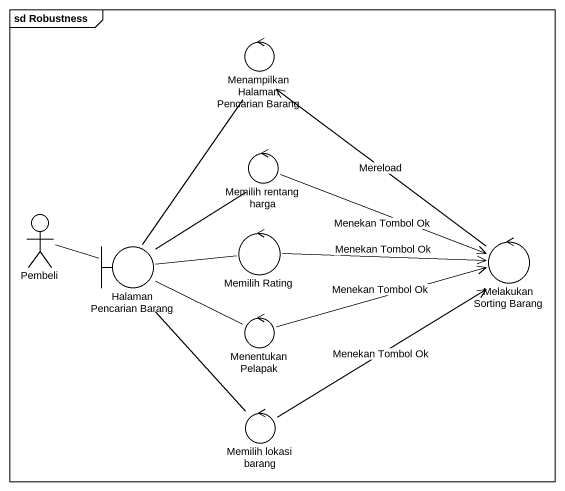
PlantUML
@startuml
mainframe sd Robustness
control "Menampilkan Halaman Pencarian Barang" as Menampilkan_Halaman
control "Memilih rentang harga" as Memilih_rentang_harga
actor Pembeli
boundary "Halaman Pencarian Barang" as Halaman_Pencarian_Barang
control "Memilih Rating" as Memilih_Rating
control "Melakukan Sorting Barang" as Melakukan_Sorting_Barang
control "Menentukan Pelapak" as Menentukan_Pelapak
control "Memilih lokasi barang" as Memilih_lokasi_barang
Memilih_rentang_harga -- Halaman_Pencarian_Barang
Memilih_rentang_harga -right-> Melakukan_Sorting_Barang : Menekan Tombol Ok
Halaman_Pencarian_Barang -up- Menampilkan_Halaman
Halaman_Pencarian_Barang -left- Pembeli
Halaman_Pencarian_Barang -right- Memilih_Rating
Memilih_Rating -right-> Melakukan_Sorting_Barang : Menekan Tombol Ok
Melakukan_Sorting_Barang -up-> Menampilkan_Halaman : Mereload
Menentukan_Pelapak -left- Halaman_Pencarian_Barang
Menentukan_Pelapak -right-> Melakukan_Sorting_Barang : Menekan Tombol Ok
Memilih_lokasi_barang -up- Halaman_Pencarian_Barang
Memilih_lokasi_barang -up-> Melakukan_Sorting_Barang : Menekan Tombol Ok
@enduml
